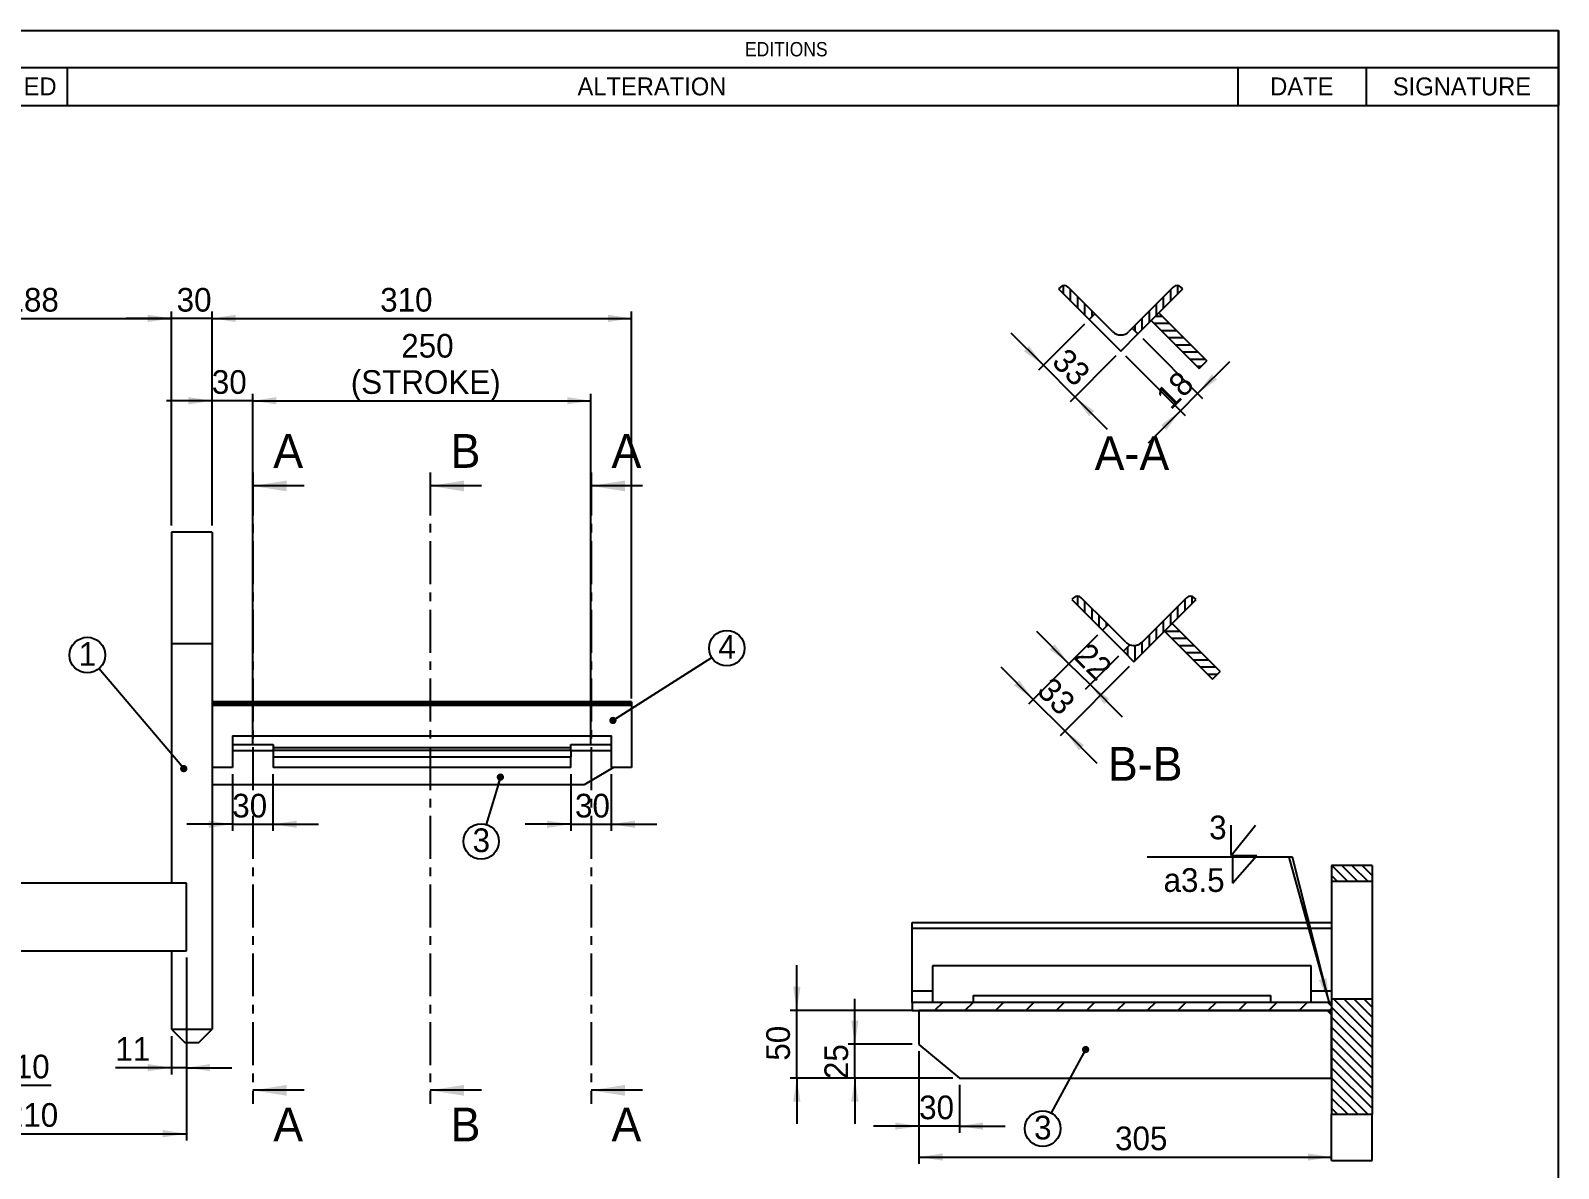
# Model space of a CAD drawing. Header units: millimetres. Extents: x 8 to 2090, y 25 to 1460.
# Drawn here: x 946 to 2075, y 619 to 1460 of the extents above; entities that cross this region are included whole.
import ezdxf

# ---------------------------------------------------------------- set-up
doc = ezdxf.new("R2010")
doc.units = ezdxf.units.MM
doc.header["$LTSCALE"] = 5
doc.header["$PDSIZE"] = -1
doc.linetypes.add('CENTER', pattern=[10.16, 6.35, -1.27, 1.27, -1.27])
doc.layers.add('AM_0', color=7, linetype='Continuous', lineweight=25)
for name, color, linetype in [('AM_10', 7, 'CENTER'), ('AM_5', 3, 'Continuous'), ('AM_6', 2, 'Continuous'), ('AM_8', 1, 'Continuous')]:
    doc.layers.add(name, color=color, linetype=linetype)
doc.styles.add('SLDTEXTSTYLE0', font='ARIAL.TTF', dxfattribs={"width": 0.948})
doc.styles.add('SLDTEXTSTYLE2', font='GOTHIC.TTF', dxfattribs={"width": 0.913})
doc.styles.get("Standard").update_dxf_attribs({"font": 'ARIAL.TTF'})
doc.dimstyles.new('SLDDIMSTYLE0', dxfattribs={"dimtxt": 17.5, "dimasz": 17.5, "dimexe": 0, "dimexo": 0.0625, "dimgap": 4.375, "dimtad": 1, "dimdec": 0, "dimrnd": 1e-09, "dimzin": 12, "dimdsep": 46, "dimtxsty": 'SLDTEXTSTYLE0', "dimsah": 1, "dimcen": 0.09, "dimadec": 0, "dimazin": 3, "dimtfac": 1, "dimtdec": 0, "dimtofl": 0, "dimtmove": 0, "dimatfit": 3, "dimfxl": 1, "dimfrac": 2, "dimtolj": 1, "dimtzin": 12, "dimarcsym": 0})
doc.dimstyles.new('SLDDIMSTYLE1', dxfattribs={"dimtxt": 17.5, "dimasz": 17.5, "dimexe": 0, "dimexo": 0.0625, "dimgap": 4.375, "dimtad": 1, "dimdec": 0, "dimrnd": 1e-09, "dimzin": 12, "dimdsep": 46, "dimtxsty": 'SLDTEXTSTYLE0', "dimsah": 1, "dimcen": 0.09, "dimadec": 0, "dimazin": 3, "dimtfac": 1, "dimtdec": 0, "dimtmove": 0, "dimatfit": 0, "dimfxl": 1, "dimfrac": 2, "dimtolj": 1, "dimtzin": 12, "dimarcsym": 0})
doc.dimstyles.new('SLDDIMSTYLE2', dxfattribs={"dimtxt": 0.18, "dimasz": 5.384615, "dimexe": 0, "dimexo": 0.0625, "dimgap": 0, "dimtad": 0, "dimtih": 1, "dimtoh": 1, "dimdec": 0, "dimrnd": 1e-09, "dimzin": 0, "dimdsep": 46, "dimtxsty": 'STANDARD', "dimblk1": 'DOT', "dimblk2": 'DOT', "dimsah": 1, "dimcen": 0.09, "dimadec": 0, "dimazin": 0, "dimtfac": 5.384615, "dimtdec": 0, "dimtofl": 0, "dimtmove": 0, "dimatfit": 3, "dimldrblk": 'DOT', "dimfxl": 1, "dimfrac": 2, "dimtolj": 1, "dimtzin": 0, "dimarcsym": 0})
doc.dimstyles.new('SLDDIMSTYLE6', dxfattribs={"dimtxt": 0.18, "dimasz": 17.5, "dimexe": 0, "dimexo": 0.0625, "dimgap": 0, "dimtad": 0, "dimtih": 1, "dimtoh": 1, "dimdec": 0, "dimrnd": 1e-09, "dimzin": 0, "dimdsep": 46, "dimtxsty": 'STANDARD', "dimsah": 1, "dimcen": 0.09, "dimadec": 0, "dimazin": 0, "dimtfac": 17.5, "dimtdec": 0, "dimtofl": 0, "dimtmove": 0, "dimatfit": 3, "dimfxl": 1, "dimfrac": 2, "dimtolj": 1, "dimtzin": 0, "dimarcsym": 0})

# ---------------------------------------------------------------- blocks, each defined once
blk = doc.blocks.new('SW_TABLEANNOTATION_0')
at = {"layer": 'AM_0', "color": 0}
for p, q in [((0, 0), (0, -27.3)), ((0, 0), (40, 0)), ((40, 0), (905, 0)), ((905, 0), (1000, 0)), ((1000, 0), (1142, 0)), ((1142, 0), (1142, -27.3)), ((0, -27.3), (0, -55.3)), ((0, -27.3), (40, -27.3)), ((40, -27.3), (40, -55.3)), ((40, -27.3), (905, -27.3)), ((905, -27.3), (905, -55.3)), ((905, -27.3), (1000, -27.3)), ((1000, -27.3), (1000, -55.3)), ((1000, -27.3), (1142, -27.3)), ((1142, -27.3), (1142, -55.3)), ((0, -55.3), (40, -55.3)), ((40, -55.3), (905, -55.3)), ((905, -55.3), (1000, -55.3)), ((1000, -55.3), (1142, -55.3))]:
    blk.add_line(p, q, dxfattribs=at)
at = {"layer": 'AM_0', "color": 0, "attachment_point": 1}
for s, insert, char_height, style in [('EDITIONS', (540.9, -8.5), 10.58, 'SLDTEXTSTYLE2'), ('ED', (7.8, -34.7), 13.23, 'SLDTEXTSTYLE0'), ('ALTERATION', (417.1, -34.7), 13.23, 'SLDTEXTSTYLE0'), ('DATE', (929, -34.7), 13.23, 'SLDTEXTSTYLE0'), ('SIGNATURE', (1019.6, -34.7), 13.23, 'SLDTEXTSTYLE0')]:
    blk.add_mtext(s, dxfattribs=dict(at, insert=insert, char_height=char_height, style=style))
blk = doc.blocks.new('_D')
at = {"layer": 'AM_5'}
for p, q in [((1110.1, 932.8), (1110.1, 1191.3)), ((1110.1, 1186.3), (1360.1, 1186.3)), ((1360.1, 932.8), (1360.1, 1191.3))]:
    blk.add_line(p, q, dxfattribs=at)
for points in [[(1110.1, 1186.3), (1127.6, 1183.6), (1127.6, 1189)], [(1360.1, 1186.3), (1342.6, 1189), (1342.6, 1183.6)]]:
    blk.add_solid(points, dxfattribs=at)
at = {"layer": 'AM_5', "char_height": 17.5, "attachment_point": 1, "style": 'SLDTEXTSTYLE0'}
for s, insert in [('250', (1219.9, 1235.7)), ('(STROKE)', (1182.6, 1208.9))]:
    blk.add_mtext(s, dxfattribs=dict(at, insert=insert))
blk = doc.blocks.new('_D_1')
at = {"layer": 'AM_5'}
for p, q in [((1080.1, 1186.3), (1046.5, 1186.3)), ((1080.1, 1094.1), (1080.1, 1191.3)), ((1110.1, 1186.3), (1080.1, 1186.3)), ((1110.1, 932.8), (1110.1, 1191.3)), ((1110.1, 1186.3), (1143.8, 1186.3))]:
    blk.add_line(p, q, dxfattribs=at)
for points in [[(1080.1, 1186.3), (1062.6, 1189), (1062.6, 1183.6)], [(1110.1, 1186.3), (1127.6, 1183.6), (1127.6, 1189)]]:
    blk.add_solid(points, dxfattribs=at)
at = {"layer": 'AM_5', "insert": (1079.9, 1208.9), "char_height": 17.5, "attachment_point": 1, "style": 'SLDTEXTSTYLE0'}
blk.add_mtext('30', dxfattribs=at)
blk = doc.blocks.new('_D_3')
at = {"layer": 'AM_5'}
for p, q in [((862.1, 1094.1), (862.1, 1252.2)), ((862.1, 1247.2), (1050.1, 1247.2)), ((1050.1, 1094.1), (1050.1, 1252.2))]:
    blk.add_line(p, q, dxfattribs=at)
for points in [[(862.1, 1247.2), (879.6, 1244.5), (879.6, 1249.9)], [(1050.1, 1247.2), (1032.6, 1249.9), (1032.6, 1244.5)]]:
    blk.add_solid(points, dxfattribs=at)
at = {"layer": 'AM_5', "insert": (928.2, 1269.7), "char_height": 17.5, "attachment_point": 1, "style": 'SLDTEXTSTYLE0'}
blk.add_mtext('188', dxfattribs=at)
blk = doc.blocks.new('_D_4')
at = {"layer": 'AM_5'}
for p, q in [((1050.1, 1247.2), (1016.5, 1247.2)), ((1050.1, 1094.1), (1050.1, 1252.2)), ((1080.1, 1247.2), (1050.1, 1247.2)), ((1080.1, 1094.1), (1080.1, 1252.2)), ((1080.1, 1247.2), (1113.8, 1247.2))]:
    blk.add_line(p, q, dxfattribs=at)
for points in [[(1050.1, 1247.2), (1032.6, 1249.9), (1032.6, 1244.5)], [(1080.1, 1247.2), (1097.6, 1244.5), (1097.6, 1249.9)]]:
    blk.add_solid(points, dxfattribs=at)
at = {"layer": 'AM_5', "insert": (1053.9, 1269.7), "char_height": 17.5, "attachment_point": 1, "style": 'SLDTEXTSTYLE0'}
blk.add_mtext('30', dxfattribs=at)
blk = doc.blocks.new('_D_5')
at = {"layer": 'AM_5'}
for p, q in [((1080.1, 1094.1), (1080.1, 1252.2)), ((1080.1, 1247.2), (1390.1, 1247.2)), ((1390.1, 966.1), (1390.1, 1252.2))]:
    blk.add_line(p, q, dxfattribs=at)
for points in [[(1080.1, 1247.2), (1097.6, 1244.5), (1097.6, 1249.9)], [(1390.1, 1247.2), (1372.6, 1249.9), (1372.6, 1244.5)]]:
    blk.add_solid(points, dxfattribs=at)
at = {"layer": 'AM_5', "insert": (1204.3, 1269.7), "char_height": 17.5, "attachment_point": 1, "style": 'SLDTEXTSTYLE0'}
blk.add_mtext('310', dxfattribs=at)
blk = doc.blocks.new('_D_6')
at = {"layer": 'AM_5'}
for p, q in [((1095.1, 910.1), (1095.1, 868.2)), ((1125.1, 910.1), (1125.1, 868.2)), ((1095.1, 873.2), (1061.5, 873.2)), ((1095.1, 873.2), (1125.1, 873.2)), ((1125.1, 873.2), (1158.8, 873.2))]:
    blk.add_line(p, q, dxfattribs=at)
for points in [[(1095.1, 873.2), (1077.6, 875.9), (1077.6, 870.5)], [(1125.1, 873.2), (1142.6, 870.5), (1142.6, 875.9)]]:
    blk.add_solid(points, dxfattribs=at)
at = {"layer": 'AM_5', "insert": (1095, 895.7), "char_height": 17.5, "attachment_point": 1, "style": 'SLDTEXTSTYLE0'}
blk.add_mtext('30', dxfattribs=at)
blk = doc.blocks.new('_D_7')
at = {"layer": 'AM_5'}
for p, q in [((1345.1, 910.1), (1345.1, 868.2)), ((1375.1, 910.1), (1375.1, 868.2)), ((1345.1, 873.2), (1311.5, 873.2)), ((1345.1, 873.2), (1375.1, 873.2)), ((1375.1, 873.2), (1408.8, 873.2))]:
    blk.add_line(p, q, dxfattribs=at)
for points in [[(1345.1, 873.2), (1327.6, 875.9), (1327.6, 870.5)], [(1375.1, 873.2), (1392.6, 870.5), (1392.6, 875.9)]]:
    blk.add_solid(points, dxfattribs=at)
at = {"layer": 'AM_5', "insert": (1348.3, 895.7), "char_height": 17.5, "attachment_point": 1, "style": 'SLDTEXTSTYLE0'}
blk.add_mtext('30', dxfattribs=at)
blk = doc.blocks.new('_D_10')
at = {"layer": 'AM_5'}
for p, q in [((851.1, 774.6), (851.1, 639.4)), ((1061.1, 774.6), (1061.1, 639.4)), ((851.1, 644.4), (1061.1, 644.4))]:
    blk.add_line(p, q, dxfattribs=at)
for points in [[(851.1, 644.4), (868.6, 641.7), (868.6, 647.1)], [(1061.1, 644.4), (1043.6, 647.1), (1043.6, 641.7)]]:
    blk.add_solid(points, dxfattribs=at)
at = {"layer": 'AM_5', "insert": (927.7, 667), "char_height": 17.5, "attachment_point": 1, "style": 'SLDTEXTSTYLE0'}
blk.add_mtext('210', dxfattribs=at)
blk = doc.blocks.new('_D_11')
at = {"layer": 'AM_5'}
for p, q in [((1061.1, 774.6), (1061.1, 688.2)), ((1050.1, 716.6), (1050.1, 688.2)), ((1050.1, 693.2), (1008.6, 693.2)), ((1061.1, 693.2), (1050.1, 693.2)), ((1061.1, 693.2), (1094.8, 693.2))]:
    blk.add_line(p, q, dxfattribs=at)
for points in [[(1050.1, 693.2), (1032.6, 695.9), (1032.6, 690.5)], [(1061.1, 693.2), (1078.6, 690.5), (1078.6, 695.9)]]:
    blk.add_solid(points, dxfattribs=at)
at = {"layer": 'AM_5', "insert": (1008.6, 715.8), "char_height": 17.5, "attachment_point": 1, "style": 'SLDTEXTSTYLE0'}
blk.add_mtext('11', dxfattribs=at)
blk = doc.blocks.new('SW_CHAMFER_DIMENSION_1')
at = {"layer": 'AM_5', "color": 0}
for p, q in [((-21, 36.4), (0, 0)), ((0, 0), (82.9, 0))]:
    blk.add_line(p, q, dxfattribs=at)
blk.add_solid([(-21, 36.4), (-14.6, 19.9), (-10, 22.6)], dxfattribs=at)
at = {"layer": 'AM_5', "color": 0, "char_height": 17.5, "attachment_point": 1, "style": 'SLDTEXTSTYLE0'}
for s, insert in [('10', (0, 22.6)), ('10', (56.1, 22.6)), (' X ', (26.7, 22.6))]:
    blk.add_mtext(s, dxfattribs=dict(at, insert=insert))
blk = doc.blocks.new('SW_NOTE_0_2')
at = {"layer": 'AM_6', "color": 0}
blk.add_circle((-8.5, 10), 13.2, dxfattribs=at)
at = {"layer": 'AM_6', "color": 0, "insert": (-8.4, 19.6), "char_height": 17.5, "attachment_point": 2, "style": 'SLDTEXTSTYLE0'}
blk.add_mtext('1', dxfattribs=at)
blk = doc.blocks.new('_Dot')
at = {"color": 0, "linetype": 'ByBlock', "lineweight": -2}
blk.add_line((-0.5, 0), (-1, 0), dxfattribs=at)
at = {"color": 0, "linetype": 'ByBlock', "const_width": 0.5}
blk.add_lwpolyline([(-0.25, 0, 1), (0.25, 0, 1)], format="xyb", close=True, dxfattribs=at)
blk = doc.blocks.new('SW_NOTE_0_3')
at = {"layer": 'AM_6', "color": 0}
blk.add_circle((11, 7), 13.1, dxfattribs=at)
at = {"layer": 'AM_6', "color": 0, "insert": (11.2, 16.7), "char_height": 17.5, "attachment_point": 2, "style": 'SLDTEXTSTYLE0'}
blk.add_mtext('4', dxfattribs=at)
blk = doc.blocks.new('SW_NOTE_0_4')
at = {"layer": 'AM_6', "color": 0}
blk.add_circle((-3.7, -12.5), 13.1, dxfattribs=at)
at = {"layer": 'AM_6', "color": 0, "insert": (-3.6, -2.9), "char_height": 17.5, "attachment_point": 2, "style": 'SLDTEXTSTYLE0'}
blk.add_mtext('3', dxfattribs=at)
blk = doc.blocks.new('_D_23')
at = {"layer": 'AM_5'}
for p, q in [((1724.7, 1242.8), (1690.8, 1208.9)), ((1694.4, 1212.5), (1670.6, 1236.3)), ((1748, 1219.4), (1714.2, 1185.6)), ((1717.7, 1189.1), (1694.4, 1212.5)), ((1717.7, 1189.1), (1741.5, 1165.3))]:
    blk.add_line(p, q, dxfattribs=at)
for points in [[(1694.4, 1212.5), (1683.9, 1226.7), (1680.1, 1222.9)], [(1717.7, 1189.1), (1728.2, 1174.8), (1732, 1178.7)]]:
    blk.add_solid(points, dxfattribs=at)
at = {"layer": 'AM_5', "insert": (1712.2, 1226.5), "char_height": 17.5, "attachment_point": 1, "rotation": 315, "style": 'SLDTEXTSTYLE0'}
blk.add_mtext('33', dxfattribs=at)
blk = doc.blocks.new('_D_24')
at = {"layer": 'AM_5'}
for p, q in [((1767.8, 1232.2), (1811.9, 1188)), ((1755.1, 1219.4), (1799.2, 1175.3)), ((1808.4, 1191.6), (1832.2, 1215.4)), ((1808.4, 1191.6), (1795.7, 1178.8)), ((1795.7, 1178.8), (1771.9, 1155))]:
    blk.add_line(p, q, dxfattribs=at)
for points in [[(1808.4, 1191.6), (1822.7, 1202), (1818.9, 1205.8)], [(1795.7, 1178.8), (1781.4, 1168.4), (1785.2, 1164.6)]]:
    blk.add_solid(points, dxfattribs=at)
at = {"layer": 'AM_5', "insert": (1776.2, 1191.3), "char_height": 17.5, "attachment_point": 1, "rotation": 45, "style": 'SLDTEXTSTYLE0'}
blk.add_mtext('18', dxfattribs=at)
blk = doc.blocks.new('_D_25')
at = {"layer": 'AM_5'}
for p, q in [((1713.3, 991.9), (1689.5, 1015.7)), ((1734.5, 1013.1), (1709.8, 988.4)), ((1750, 997.5), (1725.3, 972.8)), ((1728.9, 976.4), (1713.3, 991.9)), ((1728.9, 976.4), (1752.7, 952.6))]:
    blk.add_line(p, q, dxfattribs=at)
for points in [[(1713.3, 991.9), (1702.8, 1006.2), (1699, 1002.4)], [(1728.9, 976.4), (1739.3, 962.1), (1743.1, 965.9)]]:
    blk.add_solid(points, dxfattribs=at)
at = {"layer": 'AM_5', "insert": (1728.3, 1008.8), "char_height": 17.5, "attachment_point": 1, "rotation": 315, "style": 'SLDTEXTSTYLE0'}
blk.add_mtext('22', dxfattribs=at)
blk = doc.blocks.new('_D_26')
at = {"layer": 'AM_5'}
for p, q in [((1734.5, 1013.1), (1683.4, 962)), ((1686.9, 965.5), (1663.1, 989.3)), ((1757.8, 989.7), (1706.7, 938.6)), ((1710.2, 942.2), (1686.9, 965.5)), ((1710.2, 942.2), (1734, 918.4))]:
    blk.add_line(p, q, dxfattribs=at)
for points in [[(1686.9, 965.5), (1676.4, 979.8), (1672.6, 976)], [(1710.2, 942.2), (1720.7, 927.9), (1724.5, 931.7)]]:
    blk.add_solid(points, dxfattribs=at)
at = {"layer": 'AM_5', "insert": (1701.1, 983.2), "char_height": 17.5, "attachment_point": 1, "rotation": 315, "style": 'SLDTEXTSTYLE0'}
blk.add_mtext('33', dxfattribs=at)
blk = doc.blocks.new('SW_HATCH_0')
at = {"layer": 'AM_8', "color": 0}
for p, q in [((309.8, 93.9), (314.3, 89.4)), ((309.9, 101.3), (321.8, 89.4)), ((317.4, 101.3), (329.3, 89.4)), ((324.9, 101.3), (336.8, 89.4)), ((332.4, 101.3), (339.8, 93.8)), ((0, 0), (-0.2, -0.2)), ((22.5, 0), (16.5, -6)), ((44.9, 0), (38.9, -6)), ((67.4, 0), (61.4, -6)), ((89.8, 0), (83.8, -6)), ((112.3, 0), (106.3, -6)), ((134.7, 0), (128.7, -6)), ((157.2, 0), (151.2, -6)), ((179.6, 0), (173.6, -6)), ((202.1, 0), (196.1, -6)), ((224.5, 0), (218.5, -6)), ((247, 0), (241, -6)), ((269.4, 0), (263.4, -6)), ((291.9, 0), (285.9, -6)), ((311.3, 2.6), (339.8, -25.9)), ((318.8, 2.6), (339.8, -18.5)), ((326.3, 2.6), (339.8, -11)), ((333.7, 2.6), (339.8, -3.5)), ((309.8, -4.5), (308.3, -6)), ((309.8, -3.4), (339.8, -33.4)), ((309.8, -10.9), (339.8, -40.9)), ((309.8, -18.4), (339.8, -48.4)), ((309.8, -25.9), (339.8, -55.9)), ((309.8, -33.4), (339.8, -63.4)), ((309.8, -40.8), (339.8, -70.8)), ((309.8, -48.3), (339.8, -78.3)), ((309.8, -55.8), (336.7, -82.7)), ((309.8, -63.3), (329.2, -82.7)), ((309.8, -70.8), (321.8, -82.7)), ((309.8, -78.3), (314.3, -82.7))]:
    blk.add_line(p, q, dxfattribs=at)
blk = doc.blocks.new('_D_27')
at = {"layer": 'AM_5'}
for p, q in [((1602.4, 705.5), (1602.4, 645)), ((1632.4, 680.5), (1632.4, 645)), ((1602.4, 650), (1568.8, 650)), ((1632.4, 650), (1602.4, 650)), ((1632.4, 650), (1666.1, 650))]:
    blk.add_line(p, q, dxfattribs=at)
for points in [[(1602.4, 650), (1584.9, 652.7), (1584.9, 647.3)], [(1632.4, 650), (1649.9, 647.3), (1649.9, 652.7)]]:
    blk.add_solid(points, dxfattribs=at)
at = {"layer": 'AM_5', "insert": (1602.6, 672.6), "char_height": 17.5, "attachment_point": 1, "style": 'SLDTEXTSTYLE0'}
blk.add_mtext('30', dxfattribs=at)
blk = doc.blocks.new('_D_28')
at = {"layer": 'AM_5'}
for p, q in [((1602.4, 705.5), (1602.4, 622.1)), ((1602.4, 627.1), (1907.4, 627.1))]:
    blk.add_line(p, q, dxfattribs=at)
for points in [[(1602.4, 627.1), (1619.9, 624.5), (1619.9, 629.8)], [(1907.4, 627.1), (1889.9, 629.8), (1889.9, 624.5)]]:
    blk.add_solid(points, dxfattribs=at)
at = {"layer": 'AM_5', "insert": (1747.4, 649.7), "char_height": 17.5, "attachment_point": 1, "style": 'SLDTEXTSTYLE0'}
blk.add_mtext('305', dxfattribs=at)
blk = doc.blocks.new('_D_29')
at = {"layer": 'AM_5'}
for p, q in [((1555.1, 710.5), (1555.1, 744.1)), ((1597.4, 710.5), (1550.1, 710.5)), ((1555.1, 685.5), (1555.1, 710.5)), ((1627.4, 685.5), (1550.1, 685.5)), ((1555.1, 685.5), (1555.1, 651.8))]:
    blk.add_line(p, q, dxfattribs=at)
for points in [[(1555.1, 710.5), (1557.8, 728), (1552.4, 728)], [(1555.1, 685.5), (1552.4, 668), (1557.8, 668)]]:
    blk.add_solid(points, dxfattribs=at)
at = {"layer": 'AM_5', "insert": (1532.6, 684.8), "char_height": 17.5, "attachment_point": 1, "rotation": 90, "style": 'SLDTEXTSTYLE0'}
blk.add_mtext('25', dxfattribs=at)
blk = doc.blocks.new('_D_30')
at = {"layer": 'AM_5'}
for p, q in [((1512.2, 735.5), (1512.2, 769.1)), ((1597.4, 735.5), (1507.2, 735.5)), ((1512.2, 685.5), (1512.2, 735.5)), ((1627.4, 685.5), (1507.2, 685.5)), ((1512.2, 685.5), (1512.2, 651.8))]:
    blk.add_line(p, q, dxfattribs=at)
for points in [[(1512.2, 735.5), (1514.9, 753), (1509.5, 753)], [(1512.2, 685.5), (1509.5, 668), (1514.9, 668)]]:
    blk.add_solid(points, dxfattribs=at)
at = {"layer": 'AM_5', "insert": (1489.6, 698.4), "char_height": 17.5, "attachment_point": 1, "rotation": 90, "style": 'SLDTEXTSTYLE0'}
blk.add_mtext('50', dxfattribs=at)
blk = doc.blocks.new('SW_NOTE_0_5')
at = {"layer": 'AM_6', "color": 0}
blk.add_circle((-6.3, -11.6), 13.2, dxfattribs=at)
at = {"layer": 'AM_6', "color": 0, "insert": (-6.2, -2.1), "char_height": 17.5, "attachment_point": 2, "style": 'SLDTEXTSTYLE0'}
blk.add_mtext('3', dxfattribs=at)
blk = doc.blocks.new('SW_SYMBOL_JWELD_BUSB')
at = {"layer": 'AM_5', "color": 0}
for q in [(1000, 5000), (5000, 5000)]:
    blk.add_line((1000, 0), q, dxfattribs=at)
blk = doc.blocks.new('SW_SYMBOL_JWELD_FILL')
at = {"layer": 'AM_5', "color": 0}
for p, q in [((500, 0), (500, 4500)), ((500, 4500), (4500, 0)), ((500, 0), (4500, 0))]:
    blk.add_line(p, q, dxfattribs=at)
blk = doc.blocks.new('SW_WELDSYMBOL_0')
at = {"layer": 'AM_5', "color": 0}
for p, q in [((2.6, 0), (-105, 0)), ((29.5, -107.2), (2.6, 0))]:
    blk.add_line(p, q, dxfattribs=at)
at = {"layer": 'AM_5', "color": 0, "xscale": 0.0045117371, "yscale": 0.0045117371, "zscale": 0.0045117371}
blk.add_blockref('SW_SYMBOL_JWELD_BUSB', (-47.4, 1), dxfattribs=at)
at = {"layer": 'AM_5', "color": 0, "extrusion": (0, 0, -1), "xscale": 0.0045117371, "yscale": 0.0045117371, "zscale": 0.0045117371, "rotation": 180}
blk.add_blockref('SW_SYMBOL_JWELD_FILL', (44.1, 1), dxfattribs=at)
at = {"layer": 'AM_5', "color": 0, "char_height": 17.5, "attachment_point": 1, "style": 'SLDTEXTSTYLE0'}
for s, insert in [('3', (-59.1, 30.6)), ('a3.5', (-92.8, -8.3))]:
    blk.add_mtext(s, dxfattribs=dict(at, insert=insert))

msp = doc.modelspace()

# ---------------------------------------------------------------- hatches: boundary and pattern name
at = {"layer": 'AM_8'}
h = msp.add_hatch(dxfattribs=at)
h.set_pattern_fill('ANSI31', color=256, scale=1.66667, angle=45, style=0)
edge = h.paths.add_edge_path(flags=0)
edge.add_arc((1709.82, 1267.52), 4, 45, 135)
edge.add_line((1706.99, 1270.35), (1705.57, 1268.94))
edge.add_line((1705.57, 1268.94), (1728.2, 1246.31))
edge.add_line((1728.2, 1246.31), (1732.44, 1250.55))
edge.add_line((1732.44, 1250.55), (1712.65, 1270.35))
h = msp.add_hatch(dxfattribs=at)
h.set_pattern_fill('ANSI31', color=256, scale=1.66667, angle=45, style=0)
edge = h.paths.add_edge_path(flags=0)
edge.add_line((1764.26, 1235.7), (1797.5, 1268.94))
edge.add_line((1797.5, 1268.94), (1796.08, 1270.35))
edge.add_arc((1793.26, 1267.52), 4, 45, 135)
edge.add_line((1790.43, 1270.35), (1760.02, 1239.95))
edge.add_line((1760.02, 1239.95), (1764.26, 1235.7))
h = msp.add_hatch(dxfattribs=at)
h.set_pattern_fill('ANSI31', color=256, scale=1.66667, angle=135, style=0)
h.paths.add_polyline_path([(1774.16, 1245.6), (1809.52, 1210.25), (1815.18, 1215.9), (1779.82, 1251.26)], flags=0)
h = msp.add_hatch(dxfattribs=at)
h.set_pattern_fill('ANSI31', color=256, scale=1.66667, angle=45, style=0)
edge = h.paths.add_edge_path(flags=0)
edge.add_arc((1719.61, 1037.83), 4, 45, 135)
edge.add_line((1716.78, 1040.65), (1715.36, 1039.24))
edge.add_line((1715.36, 1039.24), (1737.99, 1016.61))
edge.add_line((1737.99, 1016.61), (1742.23, 1020.86))
edge.add_line((1742.23, 1020.86), (1722.44, 1040.65))
h = msp.add_hatch(dxfattribs=at)
h.set_pattern_fill('ANSI31', color=256, scale=1.66667, angle=45, style=0)
edge = h.paths.add_edge_path(flags=0)
edge.add_line((1761.33, 993.28), (1807.29, 1039.24))
edge.add_line((1807.29, 1039.24), (1805.87, 1040.65))
edge.add_arc((1803.05, 1037.83), 4, 45, 135)
edge.add_line((1800.22, 1040.65), (1767.34, 1007.77))
edge.add_arc((1761.33, 1013.78), 8.5, 249.31574, 315, ccw=False)
edge.add_line((1758.32, 1005.83), (1753.55, 1001.06))
edge.add_line((1753.55, 1001.06), (1761.33, 993.28))
h = msp.add_hatch(dxfattribs=at)
h.set_pattern_fill('ANSI31', color=256, scale=1.66667, angle=135, style=0)
h.paths.add_polyline_path([(1783.95, 1015.91), (1819.31, 980.55), (1824.97, 986.21), (1789.61, 1021.56)], flags=0)

# ---------------------------------------------------------------- linework, layer by layer
at = {"color": 7, "linetype": 'Continuous', "lineweight": 0}
for p, q in [((1907.41, 731.96), (1903.91, 735.46)), ((1904.41, 741.46), (1907.41, 738.46))]:
    msp.add_line(p, q, dxfattribs=at)
for p in [(1110.15, 927.83), (1360.15, 927.83)]:
    msp.add_point(p, dxfattribs=at)
for points in [[(1907.41, 731.96), (1907.41, 735.46), (1903.91, 735.46)], [(1904.41, 741.46), (1907.41, 741.46), (1907.41, 738.46)]]:
    msp.add_solid(points, dxfattribs=at)
at = {"layer": 'AM_0'}
for p, q in [((26.34, 1460.01), (2075.04, 1460.01)), ((2075.04, 24.91), (2075.04, 1460.01)), ((1706.99, 1270.35), (1705.57, 1268.94)), ((1705.57, 1268.94), (1728.2, 1246.31)), ((1732.44, 1250.55), (1712.65, 1270.35)), ((1790.43, 1270.35), (1760.02, 1239.95)), ((1764.26, 1235.7), (1797.5, 1268.94)), ((1797.5, 1268.94), (1796.08, 1270.35)), ((1728.2, 1246.31), (1732.44, 1250.55)), ((1728.2, 1246.31), (1751.54, 1222.97)), ((1745.53, 1237.47), (1732.44, 1250.55)), ((1779.82, 1251.26), (1774.16, 1245.6)), ((1774.16, 1245.6), (1809.52, 1210.25)), ((1779.82, 1251.26), (1815.18, 1215.9)), ((1751.54, 1222.97), (1764.26, 1235.7)), ((1760.02, 1239.95), (1757.55, 1237.47)), ((1760.02, 1239.95), (1764.26, 1235.7)), ((1809.52, 1210.25), (1815.18, 1215.9)), ((1080.15, 1089.14), (1050.15, 1089.14)), ((1050.15, 1089.14), (1050.15, 1006.64)), ((1080.15, 1089.14), (1080.15, 1006.64)), ((1716.78, 1040.65), (1715.36, 1039.24)), ((1715.36, 1039.24), (1737.99, 1016.61)), ((1742.23, 1020.86), (1722.44, 1040.65)), ((1761.33, 993.28), (1807.29, 1039.24)), ((1800.22, 1040.65), (1767.34, 1007.77)), ((1807.29, 1039.24), (1805.87, 1040.65)), ((1737.99, 1016.61), (1742.23, 1020.86)), ((1737.99, 1016.61), (1753.55, 1001.06)), ((1755.32, 1007.77), (1742.23, 1020.86)), ((1789.61, 1021.56), (1783.95, 1015.91)), ((1789.61, 1021.56), (1824.97, 986.21)), ((1080.15, 1006.64), (1050.15, 1006.64)), ((1050.15, 1006.64), (1050.15, 829.64)), ((1080.15, 1006.64), (1080.15, 721.64)), ((1753.55, 1001.06), (1758.32, 1005.83)), ((1783.95, 1015.91), (1819.31, 980.55)), ((1753.55, 1001.06), (1761.33, 993.28)), ((1819.31, 980.55), (1824.97, 986.21)), ((1390.15, 963.65), (1080.15, 963.65)), ((1390.15, 962.48), (1080.15, 962.48)), ((1390.15, 961.07), (1080.15, 961.07)), ((1390.15, 963.65), (1390.15, 962.48)), ((1390.15, 962.48), (1390.15, 961.07)), ((1390.15, 961.07), (1390.15, 915.1)), ((1095.15, 938.44), (1095.15, 915.1)), ((1095.15, 938.44), (1375.15, 938.44)), ((1375.15, 915.1), (1375.15, 938.44)), ((1095.15, 932.07), (1125.15, 932.07)), ((1095.15, 927.83), (1125.15, 927.83)), ((1125.15, 932.07), (1125.15, 929.6)), ((1345.15, 929.6), (1125.15, 929.6)), ((1125.15, 929.6), (1125.15, 927.66)), ((1345.15, 927.66), (1125.15, 927.66)), ((1125.15, 927.66), (1125.15, 922.88)), ((1345.15, 932.07), (1375.15, 932.07)), ((1345.15, 929.6), (1345.15, 932.07)), ((1345.15, 927.66), (1345.15, 929.6)), ((1345.15, 927.83), (1375.15, 927.83)), ((1345.15, 927.66), (1345.15, 922.88)), ((1095.15, 915.1), (1080.15, 915.1)), ((1345.15, 922.88), (1125.15, 922.88)), ((1125.15, 922.88), (1125.15, 915.1)), ((1345.15, 915.1), (1125.15, 915.1)), ((1345.15, 915.1), (1345.15, 922.88)), ((1376.75, 915.1), (1355.15, 902.38)), ((1390.15, 915.1), (1375.15, 915.1)), ((1355.15, 902.38), (1080.15, 902.38)), ((1907.41, 842.71), (1907.41, 830.83)), ((1937.41, 842.71), (1937.41, 830.83)), ((1061.15, 829.64), (851.15, 829.64)), ((1061.15, 779.64), (1061.15, 829.64)), ((1937.41, 830.83), (1907.41, 830.83)), ((1907.41, 830.83), (1907.41, 744.09)), ((1937.41, 830.83), (1937.41, 744.09)), ((1597.41, 800.46), (1907.41, 800.46)), ((1597.41, 796.46), (1597.41, 800.46)), ((1597.41, 796.46), (1907.41, 796.46)), ((1597.41, 749.96), (1597.41, 796.46)), ((851.15, 779.64), (1061.15, 779.64)), ((1050.15, 779.64), (1050.15, 721.64)), ((1892.41, 768.46), (1612.41, 768.46)), ((1612.41, 768.46), (1612.41, 749.96)), ((1892.41, 749.96), (1892.41, 768.46)), ((1597.41, 749.96), (1612.41, 749.96)), ((1597.41, 741.46), (1597.41, 749.96)), ((1612.41, 749.96), (1612.41, 741.46)), ((1642.41, 746.46), (1862.41, 746.46)), ((1642.41, 746.46), (1642.41, 741.46)), ((1862.41, 741.46), (1862.41, 746.46)), ((1892.41, 749.96), (1907.41, 749.96)), ((1892.41, 741.46), (1892.41, 749.96)), ((1597.41, 741.46), (1597.41, 735.46)), ((1907.41, 741.46), (1597.41, 741.46)), ((1597.41, 735.46), (1907.41, 735.46)), ((1602.41, 735.46), (1602.41, 710.46)), ((1907.41, 735.46), (1602.41, 735.46)), ((1907.41, 744.09), (1937.41, 744.09)), ((1907.41, 744.09), (1907.41, 658.78)), ((1907.41, 741.46), (1907.41, 735.46)), ((1907.41, 685.46), (1907.41, 735.46)), ((1937.41, 744.09), (1937.41, 658.78)), ((1050.15, 721.64), (1080.15, 721.64)), ((1050.15, 721.64), (1060.15, 711.64)), ((1070.15, 711.64), (1060.15, 711.64)), ((1070.15, 711.64), (1080.15, 721.64)), ((1602.41, 710.46), (1632.41, 685.46)), ((1632.41, 685.46), (1907.41, 685.46)), ((1907.41, 658.78), (1937.41, 658.78)), ((1907.41, 624.7), (1907.41, 658.78)), ((1937.41, 624.7), (1937.41, 658.78))]:
    msp.add_line(p, q, dxfattribs=at)
for centre, radius, start, end in [((1709.82, 1267.52), 4, 45, 135), ((1793.26, 1267.52), 4, 45, 135), ((1751.54, 1243.48), 8.5, 225, 315), ((1719.61, 1037.83), 4, 45, 135), ((1803.05, 1037.83), 4, 45, 135), ((1761.33, 1013.78), 8.5, 225, 249.31574), ((1761.33, 1013.78), 8.5, 249.31574, 315)]:
    msp.add_arc(centre, radius, start, end, dxfattribs=at)
at = {"layer": 'AM_10'}
for p, q in [((1110.19, 1133.32), (1110.19, 666.46)), ((1241.21, 1133.32), (1241.21, 666.46)), ((1360.14, 1133.32), (1360.14, 666.46)), ((1937.41, 842.71), (1907.41, 842.71)), ((1907.41, 624.7), (1937.41, 624.7))]:
    msp.add_line(p, q, dxfattribs=at)
at = {"layer": 'AM_10', "linetype": 'Continuous'}
for p, q in [((1148.19, 1123.32), (1110.19, 1123.32)), ((1279.21, 1123.32), (1241.21, 1123.32)), ((1398.14, 1123.32), (1360.14, 1123.32)), ((1148.19, 676.46), (1110.19, 676.46)), ((1279.21, 676.46), (1241.21, 676.46)), ((1398.14, 676.46), (1360.14, 676.46))]:
    msp.add_line(p, q, dxfattribs=at)
at = {"layer": 'AM_10'}
for points in [[(1110.19, 1123.32), (1135.19, 1119.32), (1135.19, 1127.32)], [(1241.21, 1123.32), (1266.21, 1119.32), (1266.21, 1127.32)], [(1360.14, 1123.32), (1385.14, 1119.32), (1385.14, 1127.32)], [(1110.19, 676.46), (1135.19, 672.46), (1135.19, 680.46)], [(1241.21, 676.46), (1266.21, 672.46), (1266.21, 680.46)], [(1360.14, 676.46), (1385.14, 672.46), (1385.14, 680.46)]]:
    msp.add_solid(points, dxfattribs=at)

# ---------------------------------------------------------------- block references
at = {"layer": 'AM_0'}
msp.add_blockref('SW_TABLEANNOTATION_0', (933.04, 1460.01), dxfattribs=at)
at = {"layer": 'AM_5'}
for name, p in [('SW_WELDSYMBOL_0', (1876.03, 848.96)), ('SW_CHAMFER_DIMENSION_1', (878.19, 680.2))]:
    msp.add_blockref(name, p, dxfattribs=at)
at = {"layer": 'AM_6'}
for name, p in [('SW_NOTE_0_3', (1449.44, 996.36)), ('SW_NOTE_0_2', (996.4, 988.22)), ('SW_NOTE_0_4', (1282.65, 873)), ('SW_NOTE_0_5', (1700.2, 659.76))]:
    msp.add_blockref(name, p, dxfattribs=at)
at = {"layer": 'AM_8'}
msp.add_blockref('SW_HATCH_0', (1597.56, 741.46), dxfattribs=at)

# ---------------------------------------------------------------- texts
at = {"layer": 'AM_10', "char_height": 25, "attachment_point": 1, "style": 'SLDTEXTSTYLE0'}
for s, insert in [('A', (1125.29, 1161.67)), ('B', (1256.32, 1161.67)), ('A', (1375.24, 1161.67)), ('A', (1125.29, 663.69)), ('B', (1256.32, 663.69)), ('A', (1375.24, 663.69))]:
    msp.add_mtext(s, dxfattribs=dict(at, insert=insert))
at = {"layer": 'AM_6', "char_height": 25, "attachment_point": 2, "style": 'SLDTEXTSTYLE0'}
for s, insert in [('A-A', (1759.87, 1160.03)), ('B-B', (1769.66, 930.34))]:
    msp.add_mtext(s, dxfattribs=dict(at, insert=insert))

# ---------------------------------------------------------------- dimensions: what is measured, and where the dimension line sits
at = {"layer": 'AM_5'}
for base, p1, p2, dimstyle, picture, middle in [((1050.15, 1247.19), (862.15, 1089.14), (1050.15, 1089.14), 'SLDDIMSTYLE0', '_D_3', (948.27, 1247.19)), ((1050.15, 1247.19), (1080.15, 1089.14), (1050.15, 1089.14), 'SLDDIMSTYLE1', '_D_4', (1067.26, 1247.19)), ((1390.15, 1247.19), (1080.15, 1089.14), (1390.15, 961.07), 'SLDDIMSTYLE0', '_D_5', (1224.3, 1247.19)), ((1080.15, 1186.32), (1110.15, 927.83), (1080.15, 1089.14), 'SLDDIMSTYLE1', '_D_1', (1093.22, 1186.32)), ((1125.15, 873.16), (1095.15, 915.1), (1125.15, 915.1), 'SLDDIMSTYLE1', '_D_6', (1108.38, 873.16)), ((1375.15, 873.16), (1345.15, 915.1), (1375.15, 915.1), 'SLDDIMSTYLE1', '_D_7', (1361.72, 873.16)), ((1061.15, 644.4), (851.15, 779.64), (1061.15, 779.64), 'SLDDIMSTYLE0', '_D_10', (947.78, 644.4)), ((1050.15, 693.24), (1061.15, 779.64), (1050.15, 721.64), 'SLDDIMSTYLE1', '_D_11', (1022.02, 693.24)), ((1602.41, 650.04), (1632.41, 685.46), (1602.41, 710.46), 'SLDDIMSTYLE1', '_D_27', (1615.98, 650.04)), ((1907.41, 627.14), (1602.41, 710.46), (1907.41, 624.7), 'SLDDIMSTYLE0', '_D_28', (1767.41, 627.14))]:
    dim = msp.add_linear_dim(base=base, p1=p1, p2=p2, dimstyle=dimstyle, dxfattribs=at)
    dim.commit()
    dim.dimension.update_dxf_attribs({"geometry": picture, "text_midpoint": middle, "dimtype": 160})
for base, p1, p2, angle, picture, middle in [((1694.35, 1212.46), (1751.54, 1222.97), (1728.2, 1246.31), 315, '_D_23', (1705.69, 1201.12)), ((1795.67, 1178.84), (1764.26, 1235.7), (1751.54, 1222.97), 45, '_D_24', (1801.61, 1184.78)), ((1686.89, 965.51), (1761.33, 993.28), (1737.99, 1016.61), 315, '_D_26', (1694.62, 957.79)), ((1713.3, 991.92), (1753.55, 1001.06), (1737.99, 1016.61), 315, '_D_25', (1721.79, 983.44)), ((1512.2, 735.46), (1632.41, 685.46), (1602.41, 735.46), 90, '_D_30', (1512.2, 711.78)), ((1555.11, 710.46), (1632.41, 685.46), (1602.41, 710.46), 90, '_D_29', (1555.11, 698.2))]:
    dim = msp.add_linear_dim(base=base, p1=p1, p2=p2, angle=angle, dimstyle='SLDDIMSTYLE1', dxfattribs=at)
    dim.commit()
    dim.dimension.update_dxf_attribs({"geometry": picture, "text_midpoint": middle, "dimtype": 160})
dim = msp.add_linear_dim(base=(1360.15, 1186.32), p1=(1110.15, 927.83), p2=(1360.15, 927.83), text='<>\\P(STROKE)', dimstyle='SLDDIMSTYLE0', dxfattribs=at)
dim.commit()
dim.dimension.update_dxf_attribs({"geometry": '_D', "text_midpoint": (1239.99, 1186.32), "dimtype": 160})

# ---------------------------------------------------------------- leaders
msp.add_leader([(1905.51, 741.81), (1876.03, 848.96)], dimstyle='SLDDIMSTYLE6', dxfattribs=at)
at = {"layer": 'AM_6'}
for points in [[(1376.3, 949.93), (1449.44, 996.36)], [(1059.14, 914.3), (996.4, 988.22)], [(1293.13, 908.02), (1282.65, 873)], [(1725.65, 706.62), (1700.2, 659.76)]]:
    msp.add_leader(points, dimstyle='SLDDIMSTYLE2', dxfattribs=at)

doc.saveas('drawing.dxf')
